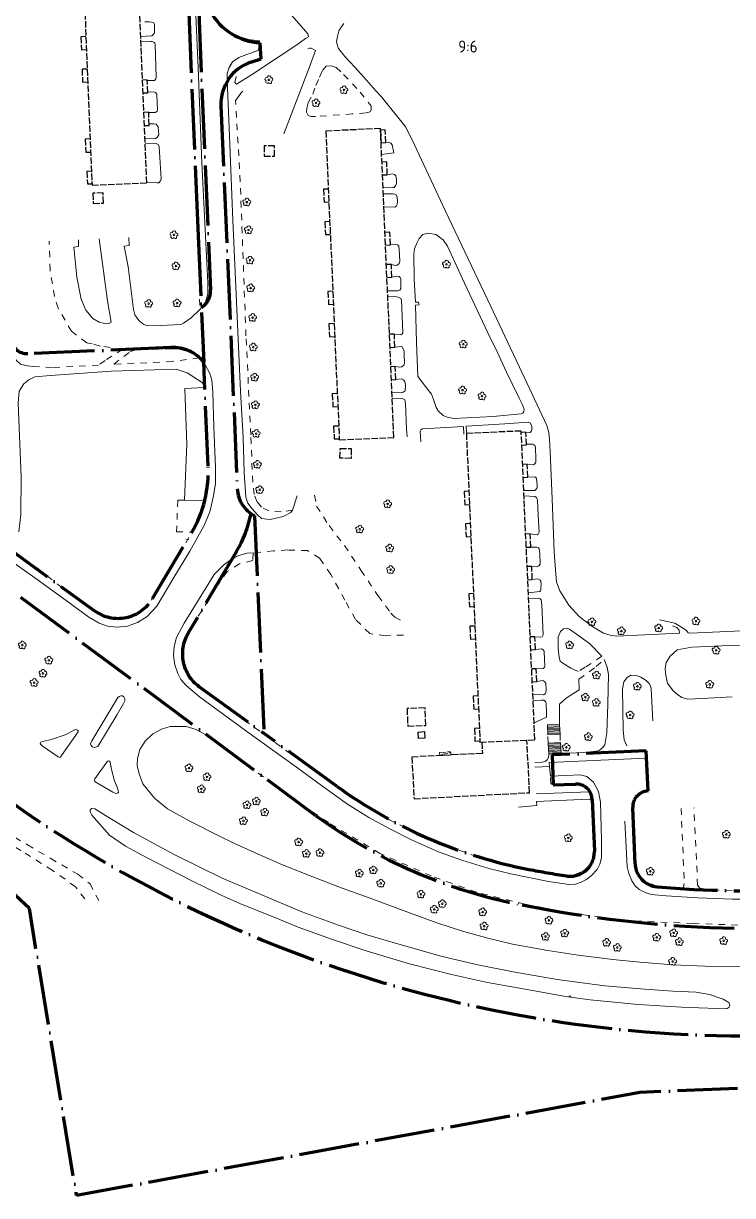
# Model space of a CAD drawing. Header units: metres. Extents: x 153803 to 154505, y 6403132 to 6403840.
# Drawn here: x 154057.1 to 154233.7, y 6403131.6 to 6403423.5 of the extents above; entities that cross this region are included whole.
import ezdxf
from ezdxf.enums import TextEntityAlignment as Align

# ---------------------------------------------------------------- set-up
doc = ezdxf.new("R2010")
doc.units = ezdxf.units.M
for name, pattern in [('Användninggräns', [19.1, 15, -2, 0.1, -2]), ('Hus', [2, 1.6, -0.4]), ('Vägkant-kantremsa', [3.2, 1.6, -1.6])]:
    doc.linetypes.add(name, pattern=pattern)
for name, color, linetype, lineweight in [('BYG_SKÄRMTAK_TAKKONTUR', 131, 'Hus', 18), ('BYG_TAKKONTUR_BYGG_L', 4, 'Hus', 25), ('BYG_TAKKONTUR_UTBYGG_L', 4, 'Hus', 25), ('DP_ANVÄNDNING_GRÄNS', 143, 'Användninggräns', 70), ('FAS_FASTIGHETSBET', 239, 'Continuous', 18), ('OVE_TEXT_GATUNAMN', 239, 'Continuous', 5), ('PRI_MARK_TRAPPA_PLANSTEG', 40, 'Continuous', 18), ('PRI_MARK_TRAPPA_YTTER', 51, 'Continuous', 18), ('PRI_MARKSLAG_LÖVTRÄD', 100, 'Continuous', 18), ('PRI_VÄG_KANTSTÖD', 34, 'Continuous', 18), ('PRI_VÄG_REFUG', 34, 'Continuous', 18), ('PRI_VÄG_VÄGKANT', 34, 'Vägkant-kantremsa', 18)]:
    doc.layers.add(name, color=color, linetype=linetype, lineweight=lineweight)
doc.layers.add('FAS_FASTIGHETSBET_TXT', color=239, linetype='Continuous')
doc.styles.add('ISO', font='iso.shx')

# ---------------------------------------------------------------- blocks, each defined once
blk = doc.blocks.new('PRI_M_LÖVTRÄD')
blk.add_circle((0, 0), 0.2)
for centre, radius, start, end in [((-0.601762, 0.206006), 0.384732, 57.341651, 261.23001), ((0.047722, 0.56156), 0.443002, 345.022908, 184.096476), ((0.585988, 0.07036), 0.392534, 269.444378, 106.321877), ((-0.395828, -0.476108), 0.401424, 131.233971, 330.911027), ((0.306072, -0.564084), 0.367104, 196.976003, 41.224955)]:
    blk.add_arc(centre, radius, start, end)
blk = doc.blocks.new('OSYNLIG')
blk.add_circle((0, 0), 0.005)

msp = doc.modelspace()

# ---------------------------------------------------------------- linework, layer by layer
at = {"layer": 'BYG_SKÄRMTAK_TAKKONTUR'}
msp.add_polyline3d([(154163.59, 6403241.33, 92.33), (154160.84, 6403241.18, 92.33), (154160.68, 6403241.99, 92.11), (154163.43, 6403242.13, 92.11)], close=True, dxfattribs=at)
msp.add_polyline3d([(154161.24, 6403241.46, 92.37), (154163.25, 6403241.92, 92.27)], dxfattribs=at)
at = {"layer": 'BYG_TAKKONTUR_BYGG_L'}
for points in [[(154087.82, 6403383.82, 111.39), (154084.68, 6403460.59, 111.4), (154071.06, 6403460.04, 111.4), (154074.19, 6403383.26, 111.4)], [(154149.37, 6403320.42, 111.45), (154146.01, 6403397.31, 111.46), (154132.4, 6403396.71, 111.46), (154135.77, 6403319.83, 111.45)], [(154117.07, 6403393.03, 91.87), (154117.06, 6403390.46, 91.86), (154119.62, 6403390.45, 91.92), (154119.63, 6403393.02, 91.92)], [(154074.4, 6403381.21, 91.78), (154074.5, 6403378.68, 91.78), (154077.05, 6403378.78, 91.86), (154076.95, 6403381.31, 91.86)], [(154167.4, 6403321.41, 111.38), (154170.8, 6403244.52, 111.38), (154184.45, 6403245.13, 111.38), (154181.05, 6403322.01, 111.38)], [(154135.98, 6403317.68, 91.88), (154138.76, 6403317.63, 91.73), (154138.72, 6403315.19, 91.73), (154135.93, 6403315.25, 91.88)], [(154157.29, 6403248.71, 92.26), (154157.11, 6403253.07, 92.27), (154152.64, 6403252.89, 92.27), (154152.82, 6403248.52, 92.27)], [(154156.98, 6403247.14, 91.04), (154157.1, 6403245.56, 91.04), (154155.52, 6403245.43, 91.04), (154155.39, 6403247.02, 91.04)]]:
    msp.add_polyline3d(points, close=True, dxfattribs=at)
at = {"layer": 'BYG_TAKKONTUR_UTBYGG_L'}
for points in [[(154072.68, 6403420.24, 111.18), (154071.44, 6403420.19, 111.18), (154071.58, 6403416.95, 111.18), (154072.81, 6403417, 111.18)], [(154073.01, 6403412.15, 111.21), (154071.7, 6403412.1, 111.16), (154071.83, 6403408.87, 111.16), (154073.15, 6403408.92, 111.21)], [(154086.9, 6403406.21, 111.39), (154088.05, 6403406.26, 111.39), (154087.92, 6403409.44, 111.39), (154086.77, 6403409.4, 111.39)], [(154087.24, 6403398.06, 111.5), (154088.44, 6403398.11, 111.34), (154088.31, 6403401.39, 111.34), (154087.1, 6403401.34, 111.5)], [(154073.72, 6403394.75, 111.38), (154072.52, 6403394.7, 111.2), (154072.65, 6403391.43, 111.2), (154073.86, 6403391.48, 111.38)], [(154074.05, 6403386.7, 111.4), (154072.92, 6403386.66, 111.4), (154073.05, 6403383.54, 111.4), (154074.18, 6403383.59, 111.4)], [(154146.51, 6403385.77, 111.36), (154147.72, 6403385.82, 111.3), (154147.58, 6403389.03, 111.3), (154146.37, 6403388.98, 111.36)], [(154133.04, 6403382.27, 111.26), (154131.82, 6403382.22, 111.26), (154131.97, 6403379, 111.26), (154133.18, 6403379.05, 111.25)], [(154133.39, 6403374.16, 111.27), (154132.15, 6403374.1, 111.28), (154132.29, 6403370.92, 111.28), (154133.53, 6403370.98, 111.28)], [(154147.28, 6403368.32, 111.44), (154148.49, 6403368.37, 111.32), (154148.36, 6403371.51, 111.32), (154147.14, 6403371.46, 111.44)], [(154147.63, 6403360.25, 111.43), (154148.87, 6403360.31, 111.33), (154148.73, 6403363.5, 111.33), (154147.49, 6403363.45, 111.43)], [(154134.15, 6403356.8, 111.29), (154132.95, 6403356.75, 111.29), (154133.09, 6403353.51, 111.29), (154134.29, 6403353.57, 111.29)], [(154134.5, 6403348.75, 111.3), (154133.17, 6403348.69, 111.31), (154133.31, 6403345.45, 111.31), (154134.64, 6403345.51, 111.29)], [(154148.39, 6403342.84, 111.42), (154149.62, 6403342.9, 111.4), (154149.48, 6403346.15, 111.4), (154148.25, 6403346.1, 111.42)], [(154148.74, 6403334.79, 111.44), (154149.84, 6403334.84, 111.29), (154149.7, 6403338.08, 111.29), (154148.6, 6403338.03, 111.44)], [(154135.27, 6403331.33, 111.29), (154134.03, 6403331.27, 111.3), (154134.17, 6403328.07, 111.3), (154135.41, 6403328.12, 111.29)], [(154135.62, 6403323.25, 111.43), (154134.36, 6403323.19, 111.29), (154134.5, 6403320.04, 111.29), (154135.76, 6403320.1, 111.43)], [(154181.2, 6403318.49, 111.38), (154182.35, 6403318.55, 111.26), (154182.21, 6403321.7, 111.26), (154181.06, 6403321.65, 111.38)], [(154181.56, 6403310.42, 111.33), (154182.72, 6403310.48, 111.26), (154182.57, 6403313.72, 111.26), (154181.42, 6403313.67, 111.33)], [(154168.04, 6403307, 111.34), (154166.85, 6403306.95, 111.34), (154166.99, 6403303.66, 111.34), (154168.18, 6403303.71, 111.34)], [(154168.4, 6403298.94, 111.34), (154167.22, 6403298.89, 111.34), (154167.36, 6403295.67, 111.34), (154168.54, 6403295.72, 111.34)], [(154182.33, 6403293.05, 111.45), (154183.46, 6403293.1, 111.32), (154183.31, 6403296.37, 111.32), (154182.18, 6403296.32, 111.45)], [(154182.68, 6403284.97, 111.38), (154183.83, 6403285.03, 111.32), (154183.69, 6403288.29, 111.32), (154182.54, 6403288.24, 111.38)], [(154169.17, 6403281.51, 111.38), (154168.04, 6403281.46, 111.38), (154168.18, 6403278.23, 111.38), (154169.31, 6403278.28, 111.38)], [(154169.52, 6403273.45, 111.38), (154168.3, 6403273.4, 111.38), (154168.44, 6403270.18, 111.38), (154169.66, 6403270.24, 111.38)], [(154183.46, 6403267.55, 111.42), (154184.61, 6403267.6, 111.38), (154184.47, 6403270.78, 111.38), (154183.32, 6403270.73, 111.42)], [(154183.81, 6403259.58, 111.43), (154184.94, 6403259.63, 111.37), (154184.8, 6403262.81, 111.37), (154183.67, 6403262.76, 111.43)], [(154170.29, 6403256.04, 111.39), (154169.11, 6403255.99, 111.39), (154169.25, 6403252.77, 111.39), (154170.43, 6403252.82, 111.38)], [(154170.65, 6403247.99, 111.38), (154169.41, 6403247.93, 111.33), (154169.55, 6403244.77, 111.33), (154170.79, 6403244.82, 111.38)], [(154171.26, 6403244.49, 93.13), (154171.4, 6403241.74, 93.13), (154153.83, 6403240.82, 92.6), (154154.38, 6403230.44, 92.59), (154183.17, 6403231.94, 92.59), (154182.48, 6403245.08, 93.13)]]:
    msp.add_polyline3d(points, dxfattribs=at)
msp.add_polyline3d([(154146.02, 6403396.94, 111.33), (154146.16, 6403393.8, 111.33), (154147.35, 6403393.86, 111.33), (154147.21, 6403397, 111.33)], close=True, dxfattribs=at)
at = {"layer": 'DP_ANVÄNDNING_GRÄNS', "flags": 128}
for points in [[(154173.68, 6403534.98, 0.270165), (154352.61, 6403422.2)], [(154103.68, 6403426.45, 0.260591), (154116.1, 6403418.7)], [(154113.73, 6403413.85, 0.333634), (154106.27, 6403402.96)], [(154102.16, 6403353.34, 0.218259), (154103.73, 6403357.19)], [(154054, 6403345.1, 0.413615), (154058.17, 6403341.28)], [(154102.01, 6403339.16, 0.238502), (154093.76, 6403342.81)], [(154098.97, 6403296.65, 0.148554), (154103.1, 6403313.59)], [(154110.37, 6403307.64, 0.268061), (154114.67, 6403300.89)], [(154110.18, 6403292.03, 0.084542), (154113.79, 6403301.43)], [(154074.79, 6403277.26, 0.441667), (154089.26, 6403280.26)], [(154098.08, 6403271.61, 0.387499), (154100.81, 6403258.41)], [(154048.97, 6403233.21, 0.178796), (154261.61, 6403172.27)], [(154135.23, 6403233.5, 0.109682), (154182.97, 6403212.85)], [(154198.73, 6403230.28, 0.413654), (154194.56, 6403234.1)], [(154212.65, 6403232.38, 0.413628), (154208.83, 6403228.22)], [(154181.27, 6403204.02, 0.171279), (154375.92, 6403231.44)], [(154214.93, 6403208.48, 0.121606), (154356.95, 6403231.39)], [(154129.96, 6403226.21, 0.109832), (154181.36, 6403204)], [(154192.34, 6403211.21, 0.474713), (154199.28, 6403217.39)], [(154209.43, 6403214.2, 0.377992), (154214.93, 6403208.48)], [(154182.97, 6403212.85, 0.007933), (154192.34, 6403211.21)]]:
    msp.add_lwpolyline(points, format="xyb", dxfattribs=at)
for points in [[(154098.26, 6403426.21), (154100.4, 6403376.37)], [(154100.75, 6403426.32), (154103.73, 6403357.19)], [(154116.27, 6403414.71), (154116.1, 6403418.7)], [(154113.73, 6403413.85), (154116.27, 6403414.71)], [(154106.27, 6403402.96), (154110.37, 6403307.64)], [(154234.94, 6403158.31), (154210.63, 6403157.29), (154070.34, 6403131.62), (154058.59, 6403203.08), (153894.35, 6403358.47), (153921.38, 6403378.84)], [(154100.4, 6403376.37), (154100.66, 6403370.63)], [(154100.66, 6403370.63), (154102.01, 6403339.16)], [(154102.16, 6403353.34), (154101.43, 6403352.65)], [(154093.85, 6403342.82), (154058.17, 6403341.28)], [(154103.13, 6403313.24), (154102.01, 6403339.16)], [(154114.67, 6403300.89), (154117.02, 6403246.69)], [(154089.26, 6403280.26), (154098.97, 6403296.65)], [(154050.99, 6403294.49), (154074.79, 6403277.26)], [(154110.18, 6403292.03), (154098.08, 6403271.61)], [(154129.95, 6403226.21), (154052.25, 6403283.69)], [(154100.81, 6403258.41), (154117.02, 6403246.69)], [(154135.23, 6403233.5), (154117.02, 6403246.69)], [(154212.22, 6403242.37), (154188.74, 6403241.36)], [(154188.74, 6403241.36), (154189.06, 6403233.87)], [(154212.65, 6403232.38), (154212.22, 6403242.37)], [(154189.06, 6403233.87), (154194.56, 6403234.1)], [(154198.73, 6403230.28), (154199.28, 6403217.39)], [(154209.43, 6403214.2), (154208.83, 6403228.22)]]:
    msp.add_lwpolyline(points, dxfattribs=at)
at = {"layer": 'PRI_MARK_TRAPPA_PLANSTEG'}
for points in [[(154187.62, 6403248.82, 89.07), (154190.63, 6403248.93, 89.07)], [(154190.64, 6403248.62, 88.95), (154187.63, 6403248.51, 88.96)], [(154187.64, 6403248.21, 88.85), (154190.66, 6403248.32, 88.84)], [(154190.67, 6403248.02, 88.72), (154187.66, 6403247.9, 88.74)], [(154187.67, 6403247.6, 88.64), (154190.68, 6403247.71, 88.61)], [(154190.69, 6403247.41, 88.49), (154187.68, 6403247.3, 88.53)], [(154187.69, 6403246.99, 88.42), (154190.7, 6403247.1, 88.38)], [(154190.71, 6403246.8, 88.27), (154187.7, 6403246.69, 88.31)], [(154187.71, 6403246.38, 88.21), (154190.73, 6403246.5, 88.15)], [(154187.77, 6403244.3, 88.09), (154190.82, 6403244.48, 88.08)], [(154190.85, 6403244.17, 87.93), (154187.79, 6403243.99, 87.94)], [(154187.81, 6403243.68, 87.8), (154190.87, 6403243.87, 87.79)], [(154190.89, 6403243.56, 87.64), (154187.84, 6403243.37, 87.65)], [(154187.86, 6403243.06, 87.5), (154190.91, 6403243.26, 87.49)], [(154190.94, 6403242.95, 87.35), (154187.88, 6403242.75, 87.36)], [(154187.91, 6403242.44, 87.21), (154190.96, 6403242.65, 87.2)], [(154190.98, 6403242.35, 87.06), (154187.93, 6403242.13, 87.06)], [(154187.95, 6403241.82, 86.92), (154191, 6403242.04, 86.91)], [(154191.03, 6403241.74, 86.77), (154187.98, 6403241.51, 86.77)]]:
    msp.add_polyline3d(points, dxfattribs=at)
at = {"layer": 'PRI_MARK_TRAPPA_YTTER'}
for points in [[(154187.71, 6403246.38, 88.21), (154187.62, 6403248.82, 89.07)], [(154190.63, 6403248.93, 89.07), (154190.73, 6403246.5, 88.15)], [(154187.77, 6403244.3, 88.09), (154187.98, 6403241.51, 86.77)], [(154191.03, 6403241.74, 86.77), (154190.82, 6403244.48, 88.08)]]:
    msp.add_polyline3d(points, dxfattribs=at)
at = {"layer": 'PRI_VÄG_KANTSTÖD'}
for points in [[(154101.57, 6403447.24, 89.37), (154102.61, 6403447.24, 89.51), (154104.2, 6403446.18, 89.49), (154108.68, 6403441.48, 89.32), (154123.35, 6403426.12, 88.96), (154127.94, 6403420.94, 88.78), (154128.06, 6403420.15, 88.65), (154127.36, 6403419.72, 88.55), (154125.17, 6403418.2, 88.05), (154113.9, 6403410.67, 86.05), (154110.2, 6403408.39, 85.37)], [(154100.05, 6403425.59, 86.08), (154100.64, 6403412.43, 85.46), (154101.54, 6403388.79, 84.49), (154103, 6403358.89, 83.57), (154102.99, 6403356.13, 83.5), (154102.46, 6403354.1, 83.5), (154101.9, 6403353.26, 83.5), (154101.04, 6403352.28, 83.52), (154098.85, 6403350.23, 83.57), (154096.94, 6403348.89, 83.57), (154096.32, 6403348.56, 83.53), (154091.23, 6403348.29, 83.65), (154088.06, 6403348.24, 83.66), (154087.1, 6403348.57, 83.59), (154085.87, 6403349.55, 83.68), (154084.89, 6403350.92, 83.75), (154084.53, 6403352.28, 83.8), (154083.16, 6403362.88, 83.87), (154082.16, 6403368.05, 84)], [(154087.31, 6403423.88, 89.17), (154088.48, 6403423.93, 89.18), (154089.01, 6403423.85, 89.18), (154089.56, 6403423.62, 89.18), (154089.72, 6403423.26, 89.18), (154089.72, 6403421.2, 89.18), (154089.54, 6403420.82, 89.18), (154089.12, 6403420.38, 89.22), (154086.33, 6403420.28, 89.47)], [(154115.9, 6403419.16, 85.64), (154113.17, 6403419.51, 85.64), (154110.48, 6403420.3, 85.71), (154107.76, 6403421.86, 85.79), (154105.37, 6403423.82, 85.94)], [(154144.85, 6403406.74, 89.29), (154142.52, 6403409.4, 89.05), (154139.61, 6403412.59, 88.87), (154137.17, 6403415.27, 88.75), (154135.59, 6403417.29, 88.7), (154135.28, 6403417.95, 88.76), (154135.07, 6403419.04, 88.81), (154135.22, 6403419.87, 88.91), (154135.45, 6403420.97, 88.9), (154135.74, 6403421.81, 88.9), (154136.88, 6403423.46, 88.95)], [(154086.39, 6403418.91, 89.4), (154088.76, 6403419.04, 89.19), (154089.18, 6403419, 89.19), (154089.57, 6403418.86, 89.19), (154089.82, 6403418.56, 89.19), (154089.94, 6403418.24, 89.19), (154090.16, 6403410.1, 89.18), (154090.1, 6403409.68, 89.18), (154089.74, 6403409.3, 89.18), (154087.92, 6403409.29, 89.21)], [(154115.9, 6403419.16, 85.64), (154115.68, 6403416.85, 85.68), (154110.72, 6403415.04, 85.5), (154109.18, 6403413.91, 85.43), (154108.3, 6403412.34, 85.34), (154107.88, 6403411.07, 85.25), (154107.88, 6403409.58, 85.22), (154108.31, 6403397.54, 84.77), (154109.28, 6403374.5, 83.93), (154111.19, 6403331.97, 83.53), (154111.8, 6403320.42, 83.52), (154112.08, 6403311.69, 83.47)], [(154128.24, 6403412.46, 88.77), (154129.87, 6403416.74, 88.58), (154129.29, 6403417.1, 88.56), (154128.77, 6403417.33, 88.48), (154128.35, 6403417.33, 88.39), (154127.9, 6403417.15, 88.25)], [(154128.24, 6403412.46, 88.56), (154121.94, 6403396.05, 89.45)], [(154218.71, 6403273.51, 88.92), (154219.78, 6403273.09, 88.91), (154220.38, 6403272.43, 88.85), (154220.51, 6403271.65, 88.79), (154211.86, 6403271.25, 88.59), (154204.82, 6403270.96, 88.64), (154203.23, 6403271.17, 88.63), (154201.55, 6403271.7, 88.67), (154198.64, 6403273.42, 88.85), (154195.51, 6403275.84, 89.16), (154192.95, 6403278.64, 89.37), (154190.68, 6403282.2, 89.47), (154189.86, 6403284.42, 89.43), (154189.65, 6403286.33, 89.41), (154189.3, 6403291.92, 89.34), (154188.75, 6403305.16, 89.28), (154188.31, 6403316.93, 89.41), (154188.11, 6403319.86, 89.43), (154187.95, 6403321.64, 89.43), (154187.47, 6403323.39, 89.5), (154182, 6403335.11, 89.73), (154172.78, 6403354.56, 89.72), (154162.14, 6403376.95, 89.66), (154154.51, 6403393.27, 89.49), (154152.34, 6403397.7, 89.34), (154146.29, 6403405.23, 89.2), (154144.85, 6403406.74, 89.16)], [(154088.04, 6403406.42, 88.98), (154089.6, 6403406.47, 89), (154090.02, 6403406.27, 89), (154090.29, 6403405.89, 89), (154090.37, 6403405.6, 89), (154090.51, 6403401.98, 89.11), (154090.42, 6403401.66, 89.11), (154090.02, 6403401.3, 89.16), (154088.31, 6403401.29, 89.15)], [(154088.43, 6403398.47, 89.1), (154089.56, 6403398.52, 89.16), (154090.15, 6403398.4, 89.16), (154090.45, 6403398.12, 89.23), (154090.66, 6403397.72, 89.23), (154090.74, 6403396.73, 89.23), (154090.79, 6403395.77, 89.24), (154090.68, 6403395.49, 89.23), (154090.38, 6403395.08, 89.26), (154089.96, 6403394.88, 89.31), (154087.37, 6403394.8, 89.5)], [(154087.43, 6403393.48, 89.38), (154090.17, 6403393.62, 89.35), (154090.68, 6403393.33, 89.37), (154090.92, 6403392.8, 89.36), (154091.37, 6403384.8, 89.4), (154091.24, 6403384.27, 89.4), (154090.79, 6403383.81, 89.4), (154090.31, 6403383.81, 89.4), (154087.82, 6403383.86, 89.4)], [(154147.35, 6403393.86, 89.43), (154148.06, 6403393.95, 89.43), (154148.62, 6403393.7, 89.42), (154148.91, 6403393.27, 89.42), (154149.31, 6403391.29, 89.43), (154146.29, 6403390.89, 89.41)], [(154147.72, 6403385.82, 89.36), (154149.11, 6403386.02, 89.39), (154149.5, 6403385.88, 89.4), (154149.87, 6403385.52, 89.42), (154150.05, 6403384.73, 89.46), (154150.01, 6403383.66, 89.46), (154149.87, 6403383.24, 89.48), (154149.47, 6403382.67, 89.52), (154149.1, 6403382.62, 89.54), (154146.65, 6403382.6, 89.59)], [(154146.72, 6403381.11, 89.56), (154149.22, 6403381.11, 89.48), (154149.87, 6403380.9, 89.49), (154150.17, 6403380.3, 89.48), (154150.25, 6403379.26, 89.48), (154150.2, 6403378.43, 89.48), (154150.03, 6403378.08, 89.45), (154149.57, 6403377.75, 89.44), (154146.86, 6403377.8, 89.46)], [(154070.85, 6403369.63, 86.65), (154070.85, 6403367.92, 86.63), (154069.64, 6403367.79, 86.47), (154070.44, 6403360.34, 85.96), (154071.49, 6403354.86, 85.4), (154072.62, 6403352.06, 85.14), (154074.43, 6403350.02, 84.77), (154075.96, 6403349.12, 84.35), (154077.4, 6403348.81, 84.08), (154078.24, 6403348.73, 83.95), (154078.92, 6403349.11, 83.67), (154078.07, 6403354.41, 83.75), (154075.99, 6403369.86, 83.93)], [(154082.16, 6403368.05, 84), (154083.45, 6403368.18, 83.94), (154083.32, 6403370.2, 83.96)], [(154172.79, 6403346.44, 89.68), (154166.97, 6403358.83, 89.55), (154162.7, 6403368.05, 89.58), (154161.64, 6403369.63, 89.58), (154159.78, 6403370.95, 89.49), (154157.86, 6403371.27, 89.4), (154156.59, 6403370.94, 89.38), (154155.69, 6403369.95, 89.34), (154155.04, 6403368.81, 89.31), (154154.48, 6403367.36, 89.23), (154154.34, 6403366.02, 89.22), (154154.43, 6403359.86, 89.24), (154154.75, 6403354.08, 89.28), (154155.51, 6403354.09, 89.32), (154155.62, 6403353.42, 89.32), (154154.74, 6403353.33, 89.32), (154155.01, 6403344.04, 89.3), (154155.34, 6403335.57, 89.29), (154158.09, 6403331.99, 89.3), (154158.73, 6403331.17, 89.33), (154159.26, 6403329.86, 89.36), (154159.89, 6403327.83, 89.42), (154160.48, 6403326.93, 89.43), (154161.59, 6403325.84, 89.45), (154162.59, 6403325.48, 89.45), (154164.31, 6403325.12, 89.4)], [(154148.49, 6403368.37, 89.27), (154149.78, 6403368.48, 89.38), (154150.24, 6403368.35, 89.34), (154150.6, 6403368, 89.34), (154150.71, 6403367.28, 89.34), (154150.81, 6403364.25, 89.26), (154150.71, 6403363.69, 89.26), (154150.21, 6403363.28, 89.31), (154149.79, 6403363.21, 89.34), (154148.73, 6403363.5, 89.41)], [(154058.06, 6403338.24, 83.85), (154056.41, 6403338.68, 83.91), (154055.27, 6403339.69, 83.91), (154054.79, 6403340.82, 83.91), (154054.64, 6403341.74, 83.84), (154053.9, 6403352.4, 83.95), (154053.32, 6403365.69, 83.95)], [(154148.87, 6403360.31, 89.24), (154150.33, 6403360.58, 89.38), (154150.68, 6403360.46, 89.38), (154150.92, 6403360.22, 89.38), (154151.05, 6403359.8, 89.38), (154151.13, 6403357.52, 89.35), (154150.83, 6403357.09, 89.41), (154150.45, 6403356.92, 89.43), (154147.78, 6403356.88, 89.57)], [(154147.84, 6403355.45, 89.53), (154149.65, 6403355.48, 89.42), (154150.45, 6403355.37, 89.4), (154151.1, 6403355, 89.33), (154151.22, 6403354.61, 89.32), (154151.59, 6403346.44, 89.29), (154151.43, 6403346.18, 89.35), (154151.05, 6403345.97, 89.38), (154149.48, 6403346.15, 89.38)], [(154180.56, 6403330.21, 89.7), (154177.38, 6403336.69, 89.81), (154175.07, 6403341.71, 89.86), (154172.79, 6403346.44, 89.72)], [(154149.62, 6403342.9, 89.33), (154151.34, 6403343.02, 89.33), (154151.93, 6403341.94, 89.33), (154151.94, 6403341.08, 89.34), (154151.99, 6403338.83, 89.4), (154151.85, 6403338.41, 89.4), (154151.35, 6403338.03, 89.4), (154150.85, 6403337.91, 89.4), (154149.7, 6403338.08, 89.4)], [(154093.97, 6403342.44, 83.65), (154095.88, 6403342.36, 83.68), (154098.41, 6403341.75, 83.66), (154099.97, 6403340.89, 83.62), (154100.9, 6403340.22, 83.6), (154102.28, 6403338.62, 83.58), (154103.56, 6403336.35, 83.55), (154104.04, 6403334.7, 83.5), (154104.25, 6403331.67, 83.48), (154104.53, 6403323.06, 83.43), (154104.97, 6403312.9, 83.37), (154104.95, 6403308.92, 83.42), (154104.44, 6403305.84, 83.43), (154103.54, 6403301.87, 83.39), (154102.1, 6403298.44, 83.4), (154098.52, 6403292.05, 83.53), (154094.58, 6403285.51, 83.63), (154090.3, 6403278.35, 83.64), (154087.89, 6403275.79, 83.77), (154085.49, 6403274.33, 83.76), (154083.06, 6403273.45, 83.78), (154080.45, 6403273.16, 83.79), (154078.05, 6403273.4, 83.79), (154075.96, 6403274.12, 83.79), (154073.37, 6403275.69, 83.83), (154067.72, 6403279.77, 83.85), (154060.57, 6403285.04, 83.85), (154052.47, 6403290.74, 84.13)], [(154055.97, 6403296.9, 80.92), (154056.48, 6403301.18, 80.9), (154056.54, 6403310.53, 81.68), (154055.83, 6403329.01, 83.64), (154056.01, 6403331.93, 83.68), (154057.2, 6403333.75, 83.7), (154058.46, 6403334.78, 83.7), (154059.96, 6403335.48, 83.7), (154063.88, 6403335.81, 83.71), (154078.96, 6403336.88, 83.78), (154095.13, 6403337.43, 83.82), (154097.88, 6403336.51, 83.77), (154101.64, 6403334.08, 83.69), (154101.98, 6403333.58, 83.69), (154102.17, 6403332.88, 83.68)], [(154149.84, 6403334.84, 89.18), (154151.23, 6403335.01, 89.35), (154151.77, 6403334.73, 89.37), (154152.07, 6403334.35, 89.38), (154152.23, 6403333.4, 89.38), (154152.17, 6403331.99, 89.43), (154151.71, 6403331.67, 89.44), (154151.17, 6403331.49, 89.48), (154148.89, 6403331.57, 89.48)], [(154099.08, 6403296.8, 83.62), (154100.38, 6403299.11, 83.65), (154101.52, 6403302.39, 83.61), (154101.96, 6403304.65, 83.56), (154097.19, 6403304.76, 83.58), (154097.72, 6403316.9, 83.58), (154097.84, 6403318.6, 83.64), (154097.28, 6403332.62, 83.83), (154102.17, 6403332.88, 83.68)], [(154148.95, 6403330.16, 89.48), (154151.5, 6403330.11, 89.41), (154152.1, 6403329.8, 89.41), (154152.29, 6403328.88, 89.42), (154152.51, 6403322.4, 89.4), (154152.69, 6403320.58, 89.88)], [(154180.56, 6403330.21, 89.68), (154181.35, 6403328.55, 89.66), (154181.62, 6403327.85, 89.67), (154181.76, 6403327.35, 89.67), (154181.74, 6403326.88, 89.67), (154181.48, 6403326.46, 89.63), (154181.08, 6403326.25, 89.63)], [(154164.31, 6403325.12, 89.47), (154174, 6403325.61, 89.53), (154181.08, 6403326.25, 89.58)], [(154166.74, 6403321.23, 89.59), (154166.67, 6403323.16, 89.51), (154156.5, 6403322.55, 89.36), (154156.1, 6403322.34, 89.36), (154155.93, 6403321.95, 89.38), (154156.07, 6403319.29, 89.47)], [(154182.76, 6403324.18, 89.57), (154176.95, 6403323.83, 89.5), (154167.32, 6403323.24, 89.49), (154167.43, 6403321.53, 89.57)], [(154182.76, 6403324.18, 89.45), (154183.36, 6403323.94, 89.49), (154183.7, 6403323.16, 89.49), (154183.71, 6403322.49, 89.49), (154183.66, 6403322.07, 89.49), (154183.29, 6403321.65, 89.49), (154182.21, 6403321.59, 89.49)], [(154182.34, 6403318.7, 89.45), (154183.46, 6403318.76, 89.42), (154184, 6403318.73, 89.43), (154184.48, 6403318.42, 89.43), (154184.6, 6403318.01, 89.43), (154184.7, 6403314.96, 89.43), (154184.67, 6403314.22, 89.43), (154184.38, 6403313.78, 89.43), (154184.1, 6403313.62, 89.43), (154182.57, 6403313.72, 89.42)], [(154125.25, 6403305.85, 84.01), (154124.14, 6403302.32, 83.95), (154123.66, 6403301.74, 83.91), (154121.81, 6403300.71, 83.82), (154118.53, 6403299.98, 83.62), (154116.38, 6403300.24, 83.54), (154115.39, 6403301.11, 83.51), (154114.03, 6403302.6, 83.51), (154112.97, 6403304.06, 83.42), (154112.52, 6403305.54, 83.42), (154112.31, 6403308.03, 83.4), (154112.08, 6403311.69, 83.47)], [(154182.72, 6403310.48, 89.42), (154184.45, 6403310.62, 89.43), (154184.76, 6403310.37, 89.43), (154184.86, 6403310.17, 89.43), (154185.04, 6403308.44, 89.43), (154185.02, 6403307.83, 89.43), (154184.8, 6403307.51, 89.47), (154184.42, 6403307.17, 89.47), (154181.7, 6403307.16, 89.48)], [(154181.76, 6403305.83, 89.48), (154184.44, 6403305.67, 89.36), (154184.9, 6403305.48, 89.35), (154185.11, 6403304.79, 89.35), (154185.29, 6403301.04, 89.24), (154185.55, 6403296.8, 89.28), (154185.27, 6403296.29, 89.29), (154185.02, 6403296.16, 89.38), (154183.31, 6403296.37, 89.38)], [(154252.61, 6403293.28, 90.19), (154252.23, 6403301.98, 90.57), (154241.25, 6403301.55, 90.31), (154241.33, 6403285.28, 90.02), (154241.55, 6403272.52, 89.73), (154223.16, 6403271.65, 89), (154222.68, 6403271.73, 88.93), (154222.14, 6403272.4, 88.98), (154219.33, 6403274.15, 89.15), (154215.47, 6403275.01, 89.27)], [(154183.46, 6403293.1, 89.32), (154184.95, 6403293.12, 89.3), (154185.36, 6403292.94, 89.29), (154185.5, 6403292.65, 89.29), (154185.67, 6403291.47, 89.29), (154185.76, 6403288.88, 89.28), (154185.42, 6403288.46, 89.31), (154184.98, 6403288.2, 89.36), (154183.69, 6403288.29, 89.38)], [(154125.1, 6403238.28, 84.25), (154112.72, 6403247.17, 84.01), (154100.93, 6403255.83, 83.88), (154097.62, 6403258.61, 83.91), (154096.34, 6403260.13, 83.83), (154095.55, 6403261.64, 83.82), (154094.82, 6403263.76, 83.82), (154094.5, 6403266.13, 83.83), (154094.65, 6403268.36, 83.79), (154095.23, 6403270.58, 83.74), (154097.14, 6403274.16, 83.65), (154101.26, 6403280.88, 83.6), (154104.61, 6403286.27, 83.59), (154106.92, 6403288.64, 83.57), (154108.86, 6403289.99, 83.57), (154110.73, 6403290.98, 83.56), (154112.86, 6403291.57, 83.54), (154114.31, 6403291.65, 83.54)], [(154183.83, 6403285.03, 89.31), (154185.24, 6403285.2, 89.39), (154185.79, 6403284.89, 89.39), (154185.93, 6403284.63, 89.39), (154186.07, 6403283.9, 89.39), (154185.99, 6403282.87, 89.39), (154185.95, 6403282.49, 89.39), (154185.85, 6403282.21, 89.4), (154185.69, 6403282.04, 89.4), (154182.83, 6403281.68, 89.54)], [(154182.89, 6403280.26, 89.54), (154185.35, 6403280.35, 89.42), (154185.77, 6403280.24, 89.38), (154186.07, 6403279.94, 89.31), (154186.17, 6403278.69, 89.34), (154186.48, 6403273.14, 89.31), (154186.53, 6403271.24, 89.34), (154186.25, 6403270.76, 89.34), (154185.95, 6403270.67, 89.34), (154184.47, 6403270.78, 89.37)], [(154201.18, 6403265.93, 88.51), (154198.08, 6403269.12, 88.69), (154193.05, 6403272.66, 89.1), (154192.33, 6403272.91, 89.12), (154191.6, 6403272.75, 89.2), (154190.84, 6403272.06, 89.2), (154190.27, 6403270.63, 89.29), (154190.3, 6403267.95, 89.36), (154190.53, 6403265.61, 89.38), (154190.78, 6403264.69, 89.39), (154191.17, 6403264.33, 89.43), (154193.4, 6403262.96, 89.54), (154195.22, 6403262.12, 89.45)], [(154227.36, 6403268.37, 89.07), (154232.85, 6403268.56, 89.25), (154239.2, 6403268.8, 89.64), (154245.67, 6403269.09, 89.9), (154254.8, 6403269.42, 90.34), (154260.9, 6403269.57, 90.97), (154262.86, 6403269.64, 91.12), (154263.83, 6403269.63, 91.27), (154264.63, 6403269.48, 91.36), (154266.15, 6403268.83, 91.39), (154267.48, 6403268.07, 91.43), (154269.22, 6403266.8, 91.47)], [(154184.61, 6403267.6, 89.31), (154186.12, 6403267.75, 89.3), (154186.57, 6403267.5, 89.3), (154186.75, 6403267.18, 89.3), (154186.87, 6403265.11, 89.31), (154186.95, 6403263.47, 89.3), (154186.85, 6403263.11, 89.3), (154186.47, 6403262.86, 89.31), (154184.8, 6403262.81, 89.32)], [(154227.36, 6403268.37, 88.98), (154223.52, 6403268.21, 88.89), (154219.94, 6403267.5, 88.79), (154218.15, 6403265.93, 88.57), (154217.18, 6403264.33, 88.48), (154216.91, 6403262.78, 88.35), (154217.1, 6403261.1, 88.35), (154217.51, 6403259.22, 88.43), (154218.93, 6403257.31, 88.48), (154219.97, 6403256.38, 88.55), (154221.05, 6403255.64, 88.49), (154222.52, 6403255.21, 88.65), (154226.04, 6403255.41, 88.72), (154233.59, 6403255.8, 88.79)], [(154202.77, 6403261.41, 88.16), (154202.46, 6403263.24, 88.42), (154201.73, 6403265.11, 88.46)], [(154202.77, 6403261.41, 88.16), (154202.63, 6403254.01, 87.55), (154202.42, 6403246.84, 86.76), (154201.86, 6403243.83, 86.53)], [(154207.33, 6403243.63, 86.74), (154206.72, 6403245.12, 86.68), (154206.47, 6403247.48, 86.84), (154206.25, 6403257.79, 88.12), (154206.63, 6403259.53, 88.31), (154207.46, 6403260.64, 88.41), (154208.38, 6403261.2, 88.4), (154209.69, 6403261.14, 88.36), (154210.83, 6403260.7, 88.32), (154212.21, 6403259.89, 88.36), (154212.9, 6403259.15, 88.37), (154213.29, 6403258.54, 88.37), (154213.45, 6403257.79, 88.36), (154213.85, 6403249.87, 88.52)], [(154184.94, 6403259.63, 89.3), (154186.47, 6403259.84, 89.36), (154186.92, 6403259.55, 89.35), (154187.16, 6403259.14, 89.35), (154187.27, 6403257.68, 89.35), (154187.21, 6403256.89, 89.35), (154187.01, 6403256.54, 89.38), (154186.59, 6403256.31, 89.39), (154183.95, 6403256.37, 89.46)], [(154195.43, 6403260.18, 89.44), (154195.48, 6403257.54, 89.39), (154192.29, 6403255.52, 89.4), (154190.6, 6403254, 89.22), (154190.63, 6403248.93, 89.07)], [(154184.02, 6403254.86, 89.45), (154186, 6403254.98, 89.39), (154186.74, 6403255.01, 89.36), (154187.21, 6403254.59, 89.34), (154187.27, 6403254.06, 89.36), (154187.38, 6403251.92, 89.32), (154187.4, 6403250.76, 89.3), (154184.26, 6403249.34, 89.35)], [(154105.78, 6403221.16, 84.02), (154098.36, 6403224.92, 83.99), (154093.02, 6403227.89, 83.91), (154089.72, 6403230.61, 83.92), (154086.88, 6403234.13, 83.94), (154085.93, 6403236.67, 83.82), (154085.45, 6403238.74, 83.88), (154085.53, 6403240.42, 83.83), (154086.11, 6403242.73, 83.78), (154087.44, 6403244.76, 83.82), (154089.3, 6403246.62, 83.84), (154091.51, 6403247.8, 83.76), (154093.62, 6403248.42, 83.68), (154097.6, 6403248.46, 83.8), (154100.14, 6403247.68, 83.87), (154103.31, 6403245.97, 83.92), (154108.72, 6403241.85, 83.93)], [(154191.03, 6403241.74, 86.77), (154196.62, 6403241.95, 86.58), (154199.79, 6403242.27, 86.52), (154200.46, 6403242.44, 86.51), (154201.29, 6403243.14, 86.52), (154201.86, 6403243.83, 86.53)], [(154125.1, 6403238.28, 84.25), (154131.37, 6403233.72, 84.38), (154137.77, 6403229.12, 84.55), (154143.16, 6403225.76, 84.82), (154148.18, 6403223.06, 85.03), (154153.72, 6403220.24, 85.19), (154160.67, 6403217.17, 85.4), (154166.53, 6403215.07, 85.69), (154173, 6403213.09, 85.94), (154178.51, 6403211.71, 86.06), (154187.89, 6403209.79, 86.44), (154193.04, 6403209.08, 86.57), (154194.59, 6403209.13, 86.6), (154195.97, 6403209.63, 86.61), (154197.34, 6403210.36, 86.61), (154198.58, 6403211.36, 86.71), (154200, 6403212.8, 86.69), (154200.63, 6403214.17, 86.68), (154201.08, 6403215.71, 86.7), (154201.05, 6403220.16, 86.56), (154200.8, 6403229.6, 86.49), (154200.35, 6403232.24, 86.45), (154199.08, 6403234.58, 86.45), (154197.4, 6403235.94, 86.49), (154195.79, 6403236.36, 86.56), (154194.02, 6403236.33, 86.59), (154188.38, 6403236.02, 86.62), (154188.14, 6403238.43, 86.63), (154188.04, 6403239.42, 86.67), (154200.9, 6403240.04, 86.46), (154212.16, 6403240.5, 85.98)], [(154184.44, 6403239.48, 86.8), (154186.21, 6403239.53, 86.77), (154187, 6403239.7, 86.78), (154187.56, 6403240.11, 86.74), (154187.85, 6403240.7, 86.77), (154187.98, 6403241.51, 86.77)], [(154188.14, 6403238.43, 86.63), (154184.49, 6403238.26, 86.82)], [(154198.07, 6403232.15, 86.58), (154184.79, 6403231.64, 85.66)], [(154198.56, 6403230.01, 86.64), (154197.93, 6403230.36, 86.64), (154184.87, 6403229.76, 85.54), (154184.96, 6403228.76, 85.54), (154180.41, 6403228.37, 84.73)], [(154206.89, 6403224.83, 86.57), (154207.17, 6403218.36, 86.68), (154207.47, 6403213.45, 86.79), (154207.83, 6403211.82, 86.85), (154208.64, 6403209.99, 86.95), (154209.44, 6403208.78, 86.95), (154210.46, 6403207.84, 87.05), (154211.9, 6403207.05, 87.16), (154213.43, 6403206.62, 87.15), (154217.12, 6403206.22, 87.15), (154225.05, 6403205.78, 87.33), (154233.69, 6403205.44, 87.63), (154239.12, 6403205.46, 87.83), (154242.75, 6403205.54, 87.94), (154245.02, 6403205.76, 88.04), (154246.46, 6403206.19, 88.07), (154247.69, 6403206.78, 88.11), (154249.19, 6403208.01, 88.2), (154250.59, 6403209.82, 88.31), (154251.67, 6403212.46, 88.48), (154251.9, 6403213.55, 88.46)], [(154105.78, 6403221.16, 84.02), (154109.48, 6403219.39, 84.15), (154115.56, 6403216.6, 84.35), (154121.59, 6403213.98, 84.49), (154129.17, 6403210.97, 84.78), (154136.5, 6403208.17, 85.15), (154143.18, 6403205.74, 85.52), (154152.58, 6403202.26, 86.06), (154160.07, 6403199.56, 86.52), (154166.48, 6403197.43, 86.83), (154172.73, 6403195.69, 87.15), (154178.93, 6403194.2, 87.44), (154187.68, 6403192.64, 87.69), (154195.26, 6403191.47, 87.95), (154203.87, 6403190.39, 88.18), (154210.61, 6403189.71, 88.4), (154218.8, 6403189.09, 88.54), (154226.89, 6403188.73, 88.63), (154238.81, 6403188.63, 88.78)]]:
    msp.add_polyline3d(points, dxfattribs=at)
at = {"layer": 'PRI_VÄG_REFUG'}
for points in [[(154074.28, 6403243.37, 84.08), (154074.72, 6403243.19, 84.08), (154075.64, 6403243.41, 84.04), (154080.48, 6403251.41, 83.89), (154082.05, 6403254.17, 83.82), (154082.32, 6403254.85, 83.83), (154082.33, 6403255.35, 83.83), (154082.13, 6403255.81, 83.83), (154081.74, 6403256.07, 83.83), (154081.37, 6403256.09, 83.83), (154080.97, 6403255.93, 83.83), (154080.58, 6403255.66, 83.88), (154076.36, 6403248.56, 83.91), (154074.11, 6403244.85, 84.01), (154073.8, 6403244.09, 84.08), (154073.99, 6403243.68, 84.08)], [(154065.74, 6403240.89, 84.3), (154066.09, 6403240.67, 84.3), (154066.3, 6403240.77, 84.3), (154066.59, 6403241.24, 84.3), (154070.74, 6403247.07, 84.13), (154070.74, 6403247.31, 84.13), (154070.54, 6403247.53, 84.13), (154070.36, 6403247.62, 84.13), (154070.07, 6403247.71, 84.13), (154067.48, 6403246.39, 84.14), (154064.07, 6403245.19, 84.26), (154061.89, 6403244.65, 84.4), (154061.41, 6403244.5, 84.4), (154061.26, 6403244.1, 84.4), (154061.74, 6403243.59, 84.35)], [(154074.87, 6403235.36, 84.17), (154078.08, 6403239.76, 84.05), (154078.33, 6403239.87, 84.05), (154078.57, 6403239.81, 84.05), (154078.75, 6403239.56, 84.05), (154079.08, 6403237.69, 84.03), (154079.81, 6403234.92, 84.08), (154080.45, 6403233.34, 84.07), (154080.71, 6403232.51, 84.07), (154080.75, 6403231.96, 84.07), (154080.53, 6403231.81, 84.07), (154080.1, 6403231.7, 84.07), (154079.36, 6403232.07, 84.13), (154074.98, 6403234.64, 84.19), (154074.83, 6403234.86, 84.19), (154074.76, 6403235.07, 84.19)]]:
    msp.add_polyline3d(points, close=True, dxfattribs=at)
for points in [[(154106.59, 6403210.68, 84.56), (154094.67, 6403216.56, 84.25), (154084.53, 6403222.01, 84.2), (154077.56, 6403226.25, 84.09), (154074.91, 6403227.92, 84.19), (154074.47, 6403228.06, 84.2), (154074.09, 6403227.99, 84.2), (154073.74, 6403227.59, 84.2), (154073.69, 6403227.18, 84.2), (154074.15, 6403226.33, 84.25), (154078.53, 6403221.34, 84.37), (154082.52, 6403218.66, 84.26), (154087.74, 6403215.77, 84.27), (154099.04, 6403209.99, 84.46), (154106.53, 6403206.35, 84.56)], [(154106.59, 6403210.68, 84.56), (154110.74, 6403208.95, 84.57), (154117.83, 6403205.92, 84.87), (154126.47, 6403202.28, 85.2), (154135.53, 6403198.98, 85.53), (154142.6, 6403196.53, 85.91), (154151.18, 6403194.03, 86.4), (154161.36, 6403191.18, 86.96), (154170.28, 6403189.08, 87.27), (154179.04, 6403187.34, 87.62), (154190.02, 6403185.39, 88.08), (154201.91, 6403183.88, 88.35), (154210.78, 6403183.08, 88.6), (154218.82, 6403182.49, 88.74), (154224.65, 6403182.25, 88.81), (154227.95, 6403181.71, 88.86), (154231.33, 6403180.52, 88.95), (154232.76, 6403179.66, 88.98), (154232.96, 6403179.31, 88.98), (154233.01, 6403178.92, 88.98), (154232.81, 6403178.51, 88.98), (154232.33, 6403178.16, 88.98), (154231.87, 6403178.15, 89.03), (154221, 6403178.56, 88.92), (154210.15, 6403179.18, 88.71), (154198.21, 6403180.37, 88.39), (154193.35, 6403181.05, 88.33), (154193.4, 6403181.3, 88.28), (154193, 6403181.38, 88.29), (154192.97, 6403181.02, 88.26), (154184.36, 6403182.56, 87.95), (154172.7, 6403184.7, 87.46), (154163.74, 6403186.66, 87.13), (154153.24, 6403189.33, 86.56), (154142.74, 6403192.44, 86.07), (154133.82, 6403195.44, 85.73), (154125.54, 6403198.47, 85.26), (154119.74, 6403200.87, 84.93), (154111.6, 6403204.14, 84.72), (154106.53, 6403206.35, 84.56)]]:
    msp.add_polyline3d(points, dxfattribs=at)
at = {"layer": 'PRI_VÄG_VÄGKANT'}
for points in [[(154110.2, 6403408.39, 85.37), (154109.72, 6403408.76, 85.17), (154110.57, 6403412.09, 85.2), (154112.11, 6403413.22, 85.33), (154116.36, 6403415.12, 85.56), (154115.68, 6403416.85, 85.68)], [(154124.14, 6403302.32, 83.95), (154121.3, 6403301.88, 83.82), (154118.2, 6403302.09, 83.69), (154116.41, 6403303.03, 83.64), (154115.32, 6403304.33, 83.57), (154114.53, 6403306.2, 83.57), (154114.21, 6403309.23, 83.57), (154113.74, 6403321.03, 83.49), (154112.53, 6403345.72, 83.54), (154111.1, 6403384.12, 84.36), (154109.93, 6403404.29, 85.01), (154110.49, 6403405.1, 85.16), (154111.22, 6403406.15, 85.26), (154111.78, 6403406.61, 85.35)], [(154100.66, 6403374.43, 84.01), (154100.88, 6403361.27, 83.74), (154101.04, 6403352.28, 83.52)], [(154081.85, 6403342.32, 83.87), (154076.21, 6403343.16, 84.34), (154074.25, 6403343.74, 84.43), (154072.87, 6403343.96, 84.51), (154069.09, 6403346.84, 84.9), (154065.76, 6403352.56, 85.49), (154064.84, 6403355.48, 85.7), (154063.74, 6403362.08, 86.29), (154063.53, 6403369.3, 86.42)], [(154081.85, 6403342.32, 83.87), (154077.47, 6403339.59, 83.71), (154075.8, 6403338.44, 83.71), (154064.32, 6403337.82, 83.79), (154059.69, 6403338.07, 83.83), (154058.06, 6403338.24, 83.85)], [(154100.9, 6403340.22, 83.6), (154094.24, 6403339.32, 83.7), (154079.61, 6403338.63, 83.81), (154083.73, 6403341.83, 83.83)], [(154093.97, 6403342.44, 83.65), (154085.16, 6403342.26, 83.83), (154083.73, 6403341.83, 83.83)], [(154097.19, 6403304.76, 83.58), (154095.57, 6403304.75, 83.66), (154095.23, 6403296.94, 83.64), (154099.08, 6403296.8, 83.62)], [(154129.6, 6403306.04, 84.11), (154130.13, 6403303.32, 84.12), (154133.22, 6403298.44, 84.23), (154137.07, 6403293.48, 84.48), (154141.13, 6403287.35, 85.13), (154145.4, 6403281.03, 86.18), (154148.62, 6403276.63, 86.54), (154149.63, 6403275.66, 86.66), (154151.59, 6403274.63, 86.66)], [(154060.51, 6403287.95, 84.05), (154066.87, 6403282.84, 83.8), (154072.61, 6403278.51, 83.67), (154076.88, 6403275.73, 83.8), (154079.09, 6403275.3, 83.77), (154081.74, 6403275.18, 83.75), (154083.43, 6403275.53, 83.76), (154085.5, 6403276.64, 83.76), (154086.92, 6403277.46, 83.73), (154089.03, 6403279.93, 83.73), (154092.71, 6403285.84, 83.7), (154099.08, 6403296.8, 83.62)], [(154114.31, 6403291.65, 83.63), (154114.2, 6403289.74, 83.76), (154110.93, 6403288.93, 83.8), (154107.88, 6403286.99, 83.69), (154104.86, 6403282.68, 83.7), (154099.93, 6403274.69, 83.75), (154097, 6403269.78, 83.71), (154096.5, 6403267.36, 83.73), (154096.49, 6403266.46, 83.73), (154096.8, 6403263.85, 83.74), (154097.6, 6403262.05, 83.74), (154099.22, 6403259.89, 83.79), (154104.43, 6403255.82, 83.87), (154114.65, 6403248.19, 84.01), (154126.75, 6403239.36, 84.2)], [(154151.73, 6403271.21, 86.79), (154147.28, 6403271.04, 86.62), (154143.38, 6403271.55, 86.34), (154139.8, 6403275.08, 86.19), (154137.15, 6403279.9, 85.78), (154133.67, 6403286.31, 84.94), (154130.89, 6403290.28, 84.54), (154127.88, 6403292.25, 84.13), (154122.92, 6403292.38, 83.82), (154119.41, 6403292.19, 83.56), (154114.31, 6403291.65, 83.63)], [(154201.18, 6403265.93, 88.51), (154197.03, 6403263.16, 89.07), (154195.22, 6403262.12, 89.45)], [(154195.43, 6403260.18, 89.44), (154199.77, 6403263.34, 88.51), (154201.73, 6403265.11, 88.46)], [(154187.77, 6403244.3, 88.09), (154187.71, 6403246.38, 88.21)], [(154190.73, 6403246.5, 88.15), (154190.82, 6403244.48, 88.08)], [(154238.21, 6403198.89, 87.95), (154223.82, 6403199.35, 87.46), (154207.26, 6403200.14, 87.04), (154193, 6403201.99, 86.75), (154181.98, 6403204.2, 86.32), (154169.94, 6403207.13, 86.15), (154158.68, 6403211.2, 85.62), (154145.88, 6403216.83, 85.1), (154133.05, 6403224.48, 84.58), (154122.01, 6403232.06, 84.3), (154108.72, 6403241.85, 83.93)], [(154198.56, 6403230.01, 86.64), (154198.91, 6403224.92, 86.69), (154199.15, 6403217.39, 86.72), (154198.66, 6403215.04, 86.72), (154197.74, 6403213.26, 86.72), (154195.95, 6403212.15, 86.72), (154194.12, 6403211.48, 86.64), (154191.98, 6403211.23, 86.5), (154187.9, 6403211.82, 86.38), (154178.3, 6403213.93, 86.11), (154170.06, 6403216.05, 85.84), (154161.68, 6403218.94, 85.63), (154155.09, 6403221.76, 85.3), (154148.27, 6403225.2, 84.99), (154140.34, 6403230.14, 84.78), (154130.34, 6403237.03, 84.51), (154126.75, 6403239.36, 84.2)], [(154198.07, 6403232.15, 86.58), (154197.34, 6403233.52, 86.59), (154195.18, 6403234.24, 86.59), (154189.74, 6403234.11, 86.53), (154188.42, 6403234.11, 86.54), (154188.38, 6403236.02, 86.62)], [(154072.42, 6403205.49, 82.63), (154070.07, 6403208.52, 82.73), (154064.29, 6403212.64, 82.96), (154056.44, 6403217.56, 82.7), (154047.3, 6403222.77, 82.38), (154039.44, 6403228.17, 82.51), (154035.7, 6403230.23, 82.12), (154033.99, 6403231.39, 81.88), (154033.31, 6403234.43, 82.17)], [(154039.18, 6403233.54, 82.24), (154039.26, 6403231.81, 82.26), (154041.63, 6403229.21, 82.35), (154049.55, 6403224.12, 82.63), (154058.13, 6403218.95, 82.61), (154063.92, 6403215.55, 82.74), (154070.63, 6403211.64, 82.91), (154073.69, 6403209.26, 82.75), (154075.86, 6403205.06, 82.38)], [(154208.64, 6403225.73, 86.58), (154209.37, 6403215.48, 86.74), (154210.04, 6403212.35, 86.88), (154211.07, 6403210.68, 86.89), (154212.43, 6403209.45, 86.94), (154215.76, 6403208.57, 87.16), (154219.21, 6403207.95, 87.27), (154220.69, 6403208.09, 87.28), (154221.45, 6403208.42, 87.28)], [(154220.88, 6403228.04, 88.42), (154221.42, 6403215.36, 87.65), (154221.66, 6403209.37, 87.31), (154221.45, 6403208.42, 87.28)], [(154225.57, 6403208.16, 87.35), (154224.99, 6403208.92, 87.4), (154224.09, 6403228.19, 88.42)], [(154225.57, 6403208.16, 87.35), (154228.79, 6403207.75, 87.44), (154237.16, 6403207.49, 87.82), (154249.19, 6403208.01, 88.2)]]:
    msp.add_polyline3d(points, dxfattribs=at)
msp.add_polyline3d([(154129.95, 6403408.03, 88.98), (154129.95, 6403408.03, 89.03), (154130.83, 6403410.16, 88.84), (154131.62, 6403411.79, 88.9), (154132.51, 6403412.86, 88.91), (154133.85, 6403412.97, 88.92), (154134.95, 6403412.49, 88.91), (154136.85, 6403410.78, 88.9), (154141, 6403406.41, 89.26), (154143.72, 6403402.86, 89.4), (154143.74, 6403402.06, 89.38), (154143.43, 6403401.52, 89.38), (154142.43, 6403401.21, 89.38), (154138.99, 6403400.97, 89.38), (154129.81, 6403400.32, 89.22), (154128.75, 6403400.33, 89.22), (154128.01, 6403400.56, 89.18), (154127.64, 6403401.37, 89.19), (154127.65, 6403402.37, 89.21), (154128.05, 6403403.72, 89.07), (154129.14, 6403405.92, 89)], close=True, dxfattribs=at)

# ---------------------------------------------------------------- block references
at = {"layer": 'FAS_FASTIGHETSBET'}
msp.add_blockref('OSYNLIG', (154168.22, 6403416.05), dxfattribs=at)
at = {"layer": 'OVE_TEXT_GATUNAMN', "xscale": 0.01, "yscale": 0.01, "zscale": 0.01}
msp.add_blockref('OSYNLIG', (154106.67, 6403386.65), dxfattribs=at)
at = {"layer": 'PRI_MARKSLAG_LÖVTRÄD'}
for p in [(154118.23, 6403409.47, 86.42), (154136.92, 6403406.95, 88.94), (154129.96, 6403403.73, 89.06), (154112.73, 6403379, 84.23), (154094.59, 6403370.86, 83.93), (154113.15, 6403372.08, 84.24), (154095.09, 6403363.08, 83.78), (154113.52, 6403364.54, 84.15), (154162.46, 6403363.5, 89.51), (154113.69, 6403357.62, 84.08), (154088.29, 6403353.75, 83.86), (154095.38, 6403353.86, 83.71), (154114.18, 6403350.25, 84.02), (154114.35, 6403342.89, 83.94), (154166.63, 6403343.63, 89.96), (154114.69, 6403335.39, 83.88), (154166.46, 6403332.18, 89.6), (154171.32, 6403330.69, 89.56), (154114.88, 6403328.5, 83.82), (154115.06, 6403321.37, 83.75), (154115.38, 6403313.68, 83.86), (154115.94, 6403307.39, 83.77), (154147.8, 6403303.84, 84.37), (154140.85, 6403297.55, 84.6), (154148.31, 6403292.84, 84.92), (154148.54, 6403287.48, 85.36), (154198.67, 6403274.48, 88.98), (154224.58, 6403274.66, 89.45), (154206.02, 6403272.2, 88.71), (154215.3, 6403272.94, 88.88), (154056.85, 6403268.69, 82.56), (154193.12, 6403268.71, 89.09), (154229.61, 6403267.38, 88.84), (154063.44, 6403264.9, 83.23), (154061.98, 6403261.65, 83.08), (154199.82, 6403261.19, 88.67), (154059.79, 6403259.35, 83.48), (154209.99, 6403258.42, 88.23), (154228.02, 6403258.9, 88.73), (154197.04, 6403255.71, 89.11), (154199.76, 6403254.39, 88.13), (154208.19, 6403251.28, 87.71), (154197.8, 6403245.86, 87.37), (154192.31, 6403243.22, 87.16), (154098.34, 6403238.09, 84.14), (154102.81, 6403235.87, 84.27), (154101.42, 6403232.87, 84.18), (154112.8, 6403228.9, 84.43), (154115.12, 6403229.81, 84.4), (154111.9, 6403224.92, 84.5), (154117.2, 6403227.09, 84.55), (154125.64, 6403219.65, 84.89), (154192.78, 6403220.67, 86.42), (154232.16, 6403221.55, 88.26), (154127.57, 6403216.78, 84.84), (154130.95, 6403217, 85.06), (154140.77, 6403211.87, 85.38), (154144.25, 6403212.68, 85.54), (154213.23, 6403212.35, 87.14), (154146.1, 6403209.36, 85.64), (154156.1, 6403206.65, 85.96), (154161.43, 6403204.28, 86.21), (154159.41, 6403202.88, 86.32), (154171.47, 6403202.23, 86.74), (154171.83, 6403198.71, 87.05), (154187.98, 6403200.14, 86.88), (154187.11, 6403196.12, 87.53), (154191.91, 6403196.94, 87.46), (154214.82, 6403195.91, 88.15), (154219.03, 6403197.02, 88.08), (154202.34, 6403194.64, 88.03), (154205.02, 6403193.39, 88.22), (154220.45, 6403194.81, 88.35), (154231.49, 6403195.06, 88.45), (154218.76, 6403189.91, 88.5)]:
    msp.add_blockref('PRI_M_LÖVTRÄD', p, dxfattribs=at)

# ---------------------------------------------------------------- texts
at = {"layer": 'FAS_FASTIGHETSBET_TXT', "color": 239, "style": 'ISO'}
msp.add_text('9:6', height=3, dxfattribs=at).set_placement((154167.79, 6403416.25), align=Align.CENTER)

doc.saveas('drawing.dxf')
